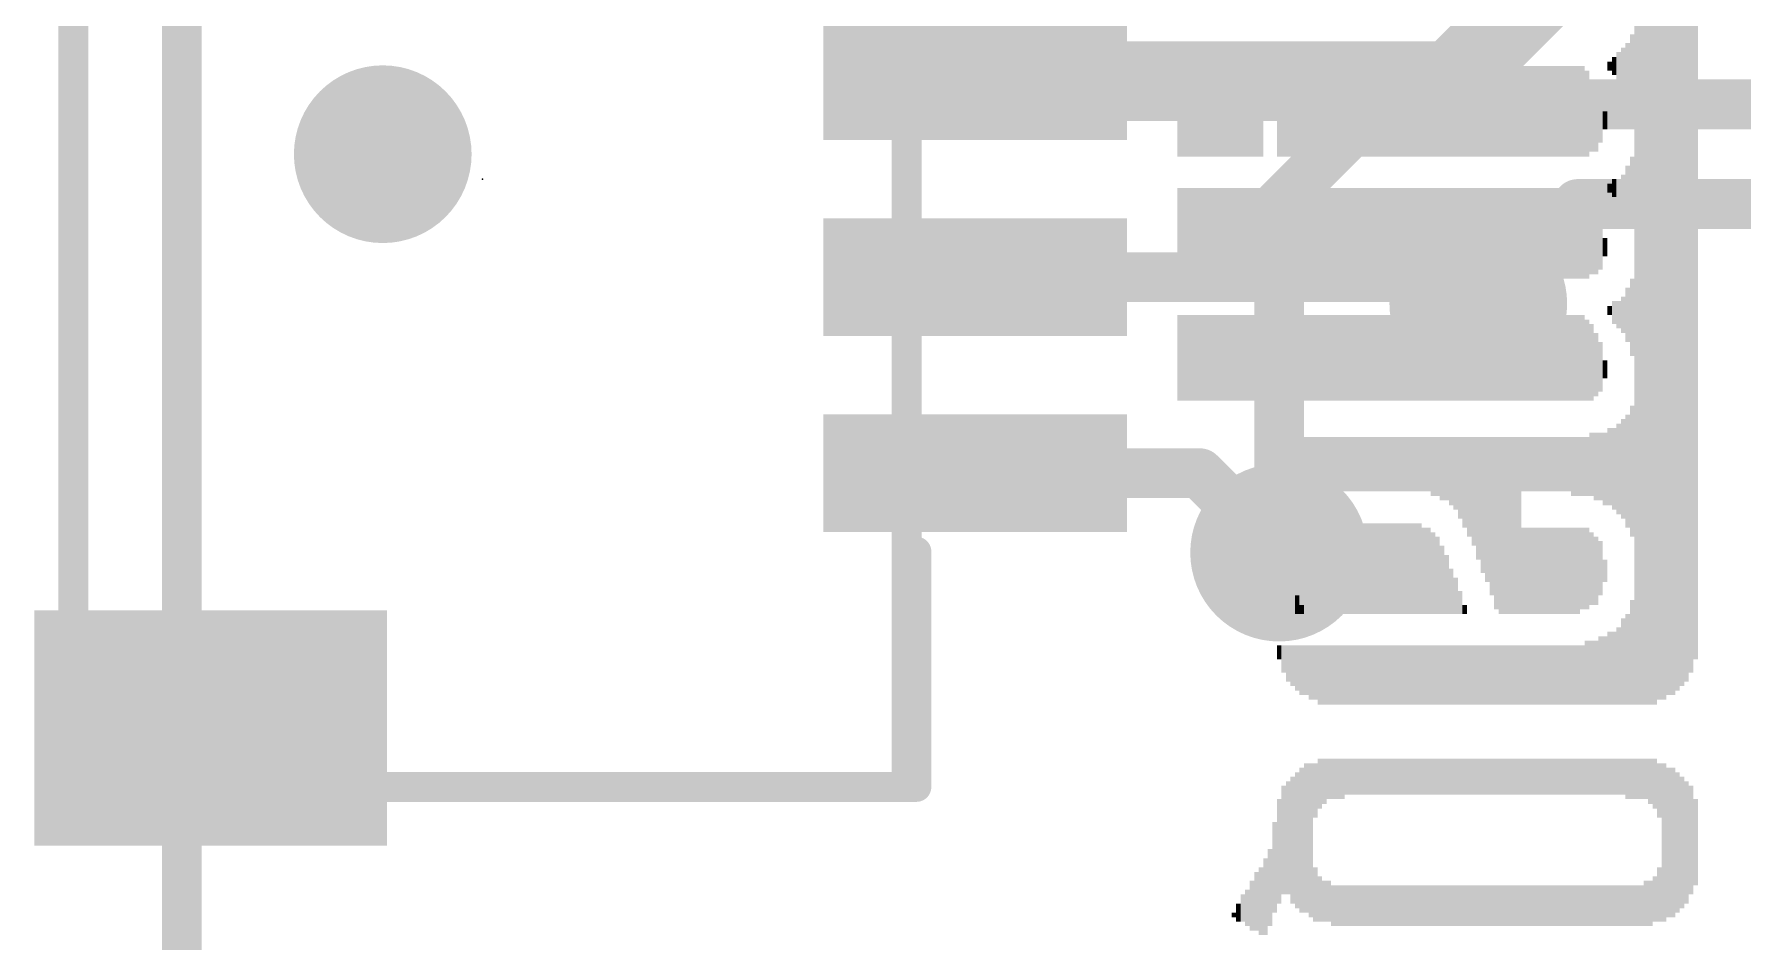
# Model space of a CAD drawing. Extents: x -8.6 to 41.9, y -5.2 to 49.8.
# Drawn here: x 0.25 to 8.97, y 14.52 to 19.15 of the extents above; entities that cross this region are included whole.
import ezdxf

# ---------------------------------------------------------------- set-up
doc = ezdxf.new("R2010")
doc.units = 0
for name, color, linetype in [('1', 12, 'CONTINUOUS'), ('16', 5, 'CONTINUOUS'), ('18', 110, 'CONTINUOUS'), ('21', 40, 'CONTINUOUS'), ('22', 6, 'CONTINUOUS'), ('23', 40, 'CONTINUOUS'), ('51', 253, 'CONTINUOUS')]:
    doc.layers.add(name, color=color, linetype=linetype)

# ---------------------------------------------------------------- blocks, each defined once
blk = doc.blocks.new('RECT')
blk.add_solid([(-0.5, -0.5), (0.5, -0.5), (-0.5, 0.5), (0.5, 0.5)])
blk = doc.blocks.new('ROUNDV')
at = {"const_width": 0.5}
blk.add_lwpolyline([(0, -0.25, 1), (0, 0.25, 1), (0, -0.25)], format="xyb", dxfattribs=at)

msp = doc.modelspace()

# ---------------------------------------------------------------- linework, layer by layer
at = {"layer": '1'}
for points, const_width in [([(7.485, 18.915), (9.652, 21.082)], 0.4064), ([(5.054, 18.915), (7.485, 18.915)], 0.4064), ([(5.054, 17.915), (7.485, 17.915)], 0.254), ([(7.485, 17.915), (7.62, 17.78)], 0.254), ([(6.199, 16.915), (5.054, 16.915)], 0.254), ([(6.604, 16.51), (6.199, 16.915)], 0.254)]:
    msp.add_lwpolyline(points, dxfattribs=dict(at, const_width=const_width))
for points, const_width in [([(5.054, 19.0166, 1), (5.054, 18.8134)], 0.2032), ([(7.4132, 18.9868, 1), (7.5568, 18.8432)], 0.2032), ([(7.485, 18.8134, 1), (7.485, 19.0166)], 0.2032), ([(5.054, 17.9785, 1), (5.054, 17.8515)], 0.127), ([(7.5299, 17.9599, 1), (7.4401, 17.8701)], 0.127), ([(7.485, 17.8515, 1), (7.485, 17.9785)], 0.127), ([(7.5751, 17.7351, 1), (7.6649, 17.8249)], 0.127), ([(5.054, 16.9785, 1), (5.054, 16.8515)], 0.127), ([(6.2439, 16.9599, 1), (6.1541, 16.8701)], 0.127), ([(6.199, 16.8515, 1), (6.199, 16.9785)], 0.127), ([(6.5591, 16.4651, 1), (6.6489, 16.5549)], 0.127)]:
    msp.add_lwpolyline(points, format="xyb", dxfattribs=dict(at, const_width=const_width))
at = {"layer": '16', "const_width": 0.254}
for points in [[(7.112, 18.796), (6.604, 18.288)], [(26.416, 18.796), (7.112, 18.796)], [(6.604, 18.288), (6.604, 16.51)], [(7.62, 17.78), (8.128, 18.288)], [(26.924, 18.288), (8.128, 18.288)]]:
    msp.add_lwpolyline(points, dxfattribs=at)
at = {"layer": '16', "const_width": 0.127}
for points in [[(7.112, 18.8595, 1), (7.112, 18.7325)], [(7.1569, 18.7511, 1), (7.0671, 18.8409)], [(6.6675, 18.288, 1), (6.5405, 18.288)], [(6.5591, 18.3329, 1), (6.6489, 18.2431)], [(8.128, 18.3515, 1), (8.128, 18.2245)], [(8.1729, 18.2431, 1), (8.0831, 18.3329)], [(7.5751, 17.8249, 1), (7.6649, 17.7351)], [(6.5405, 16.51, 1), (6.6675, 16.51)]]:
    msp.add_lwpolyline(points, format="xyb", dxfattribs=at)
at = {"layer": '21', "const_width": 0.1524}
for points in [[(0.454, 20.515), (0.454, 16.315)], [(4.754, 16.515), (4.754, 15.315)], [(4.754, 15.315), (2.154, 15.315)]]:
    msp.add_lwpolyline(points, dxfattribs=at)
at = {"layer": '21', "const_width": 0.0762}
for points in [[(4.7921, 16.515, 1), (4.7159, 16.515)], [(0.4159, 16.315, 1), (0.4921, 16.315)], [(2.154, 15.3531, 1), (2.154, 15.2769)], [(4.7159, 15.315, 1), (4.7921, 15.315)], [(4.754, 15.2769, 1), (4.754, 15.3531)]]:
    msp.add_lwpolyline(points, format="xyb", dxfattribs=at)
at = {"layer": '22', "const_width": 0.2032}
msp.add_lwpolyline([(1.007, 36.919), (1.007, 0.419)], dxfattribs=at)
at = {"layer": '23'}
msp.add_point((2.54, 18.415), dxfattribs=at)
at = {"layer": '51', "const_width": 0.1524}
for points in [[(0.454, 15.315), (0.454, 21.415)], [(4.704, 21.415), (4.704, 15.315)], [(4.704, 15.315), (0.454, 15.315)]]:
    msp.add_lwpolyline(points, dxfattribs=at)
at = {"layer": '51', "const_width": 0.0762}
for points in [[(0.454, 15.3531, 1), (0.454, 15.2769)], [(0.4159, 15.315, 1), (0.4921, 15.315)], [(4.6659, 15.315, 1), (4.7421, 15.315)], [(4.704, 15.2769, 1), (4.704, 15.3531)]]:
    msp.add_lwpolyline(points, format="xyb", dxfattribs=at)

# ---------------------------------------------------------------- block references
at = {"layer": '1'}
for p, xscale, yscale in [((5.054, 18.915), 1.55, 0.6), ((5.054, 17.915), 1.55, 0.6), ((5.054, 16.915), 1.55, 0.6), ((1.154, 15.615), 1.8, 1.2)]:
    msp.add_blockref('RECT', p, dxfattribs=dict(at, xscale=xscale, yscale=yscale))
at = {"layer": '18', "xscale": 0.9064, "yscale": 0.9064}
for p in [(2.032, 18.542), (2.032, 18.542), (7.62, 17.78), (7.62, 17.78), (6.604, 16.51), (6.604, 16.51)]:
    msp.add_blockref('ROUNDV', p, dxfattribs=at)
at = {"layer": '21', "rotation": 270}
for p, xscale, yscale in [((8.4281, 18.495), 5.5194, 0.0231), ((8.4512, 18.495), 5.5194, 0.0231), ((8.4743, 18.495), 5.5194, 0.0231), ((8.4974, 18.495), 5.5194, 0.0231), ((8.5206, 18.495), 5.5194, 0.0231), ((8.5437, 18.5077), 5.494, 0.0231), ((8.5668, 18.5077), 5.494, 0.0231), ((8.5899, 18.5191), 5.4712, 0.0231), ((8.613, 18.5191), 5.4712, 0.0231), ((8.636, 18.5306), 5.4483, 0.0229), ((8.659, 18.542), 5.4254, 0.0231), ((8.6821, 18.5534), 5.4026, 0.0231), ((8.7052, 18.5763), 5.3569, 0.0231), ((8.7283, 18.6106), 5.2883, 0.0231), ((8.382, 18.97), 0.2769, 0.0229), ((8.405, 18.9687), 0.3708, 0.0231), ((8.2897, 18.9916), 0.0457, 0.0231), ((8.3128, 18.9916), 0.0914, 0.0231), ((8.3359, 18.9814), 0.1626, 0.0231), ((8.359, 18.9814), 0.2083, 0.0231), ((6.096, 18.7604), 0.4623, 0.0229), ((6.119, 18.7604), 0.4623, 0.0231), ((6.1421, 18.7604), 0.4623, 0.0231), ((6.1652, 18.7604), 0.4623, 0.0231), ((6.1883, 18.7604), 0.4623, 0.0231), ((6.2114, 18.7604), 0.4623, 0.0231), ((6.2346, 18.7604), 0.4623, 0.0231), ((6.2577, 18.7604), 0.4623, 0.0231), ((6.2808, 18.7604), 0.4623, 0.0231), ((6.3039, 18.7604), 0.4623, 0.0231), ((6.327, 18.7604), 0.4623, 0.0231), ((6.35, 18.7604), 0.4623, 0.0229), ((6.373, 18.7604), 0.4623, 0.0231), ((6.3961, 18.7604), 0.4623, 0.0231), ((6.4192, 18.7604), 0.4623, 0.0231), ((6.4423, 18.7604), 0.4623, 0.0231), ((6.4654, 18.7604), 0.4623, 0.0231), ((6.4886, 18.7604), 0.4623, 0.0231), ((6.5117, 18.7604), 0.4623, 0.0231), ((6.604, 18.7604), 0.4623, 0.0229), ((6.627, 18.7604), 0.4623, 0.0231), ((6.6501, 18.7604), 0.4623, 0.0231), ((6.6732, 18.7604), 0.4623, 0.0231), ((6.6963, 18.7604), 0.4623, 0.0231), ((6.7194, 18.7604), 0.4623, 0.0231), ((6.7426, 18.7604), 0.4623, 0.0231), ((6.7657, 18.7604), 0.4623, 0.0231), ((6.7888, 18.7604), 0.4623, 0.0231), ((6.8119, 18.7604), 0.4623, 0.0231), ((6.835, 18.7604), 0.4623, 0.0231), ((6.858, 18.7604), 0.4623, 0.0229), ((6.881, 18.7604), 0.4623, 0.0231), ((6.9041, 18.7604), 0.4623, 0.0231), ((6.9272, 18.7604), 0.4623, 0.0231), ((6.9503, 18.7604), 0.4623, 0.0231), ((6.9734, 18.7604), 0.4623, 0.0231), ((6.9966, 18.7604), 0.4623, 0.0231), ((7.0197, 18.7604), 0.4623, 0.0231), ((7.0428, 18.7604), 0.4623, 0.0231), ((7.0659, 18.7604), 0.4623, 0.0231), ((7.089, 18.7604), 0.4623, 0.0231), ((7.112, 18.7604), 0.4623, 0.0229), ((7.135, 18.7604), 0.4623, 0.0231), ((7.1581, 18.7604), 0.4623, 0.0231), ((7.1812, 18.7604), 0.4623, 0.0231), ((7.2043, 18.7604), 0.4623, 0.0231), ((7.2274, 18.7604), 0.4623, 0.0231), ((7.2506, 18.7604), 0.4623, 0.0231), ((7.2737, 18.7604), 0.4623, 0.0231), ((7.2968, 18.7604), 0.4623, 0.0231), ((7.3199, 18.7604), 0.4623, 0.0231), ((7.343, 18.7604), 0.4623, 0.0231), ((7.366, 18.7604), 0.4623, 0.0229), ((7.389, 18.7604), 0.4623, 0.0231), ((7.4121, 18.7604), 0.4623, 0.0231), ((7.4352, 18.7604), 0.4623, 0.0231), ((7.4583, 18.7604), 0.4623, 0.0231), ((7.4814, 18.7604), 0.4623, 0.0231), ((7.5046, 18.7604), 0.4623, 0.0231), ((7.5277, 18.7604), 0.4623, 0.0231), ((7.5508, 18.7604), 0.4623, 0.0231), ((7.5739, 18.7604), 0.4623, 0.0231), ((7.597, 18.7604), 0.4623, 0.0231), ((7.62, 18.7604), 0.4623, 0.0229), ((7.643, 18.7604), 0.4623, 0.0231), ((7.6661, 18.7604), 0.4623, 0.0231), ((7.6892, 18.7604), 0.4623, 0.0231), ((7.7123, 18.7604), 0.4623, 0.0231), ((7.7354, 18.7604), 0.4623, 0.0231), ((7.7586, 18.7604), 0.4623, 0.0231), ((7.7817, 18.7604), 0.4623, 0.0231), ((7.8048, 18.7604), 0.4623, 0.0231), ((7.8279, 18.7604), 0.4623, 0.0231), ((7.851, 18.7604), 0.4623, 0.0231), ((7.874, 18.7604), 0.4623, 0.0229), ((7.897, 18.7604), 0.4623, 0.0231), ((7.9201, 18.7604), 0.4623, 0.0231), ((7.9432, 18.7604), 0.4623, 0.0231), ((7.9663, 18.7604), 0.4623, 0.0231), ((7.9894, 18.7604), 0.4623, 0.0231), ((8.0126, 18.7604), 0.4623, 0.0231), ((8.0357, 18.7604), 0.4623, 0.0231), ((8.0588, 18.7604), 0.4623, 0.0231), ((8.0819, 18.7604), 0.4623, 0.0231), ((8.105, 18.7604), 0.4623, 0.0231), ((8.128, 18.7604), 0.4623, 0.0229), ((8.151, 18.7604), 0.4623, 0.0231), ((8.1741, 18.749), 0.4394, 0.0231), ((8.1972, 18.7388), 0.3683, 0.0231), ((8.2203, 18.7274), 0.3454, 0.0231), ((8.2434, 18.716), 0.2311, 0.0231), ((8.2666, 18.7147), 0.0914, 0.0231), ((8.382, 18.3452), 0.2769, 0.0229), ((8.405, 18.3452), 0.3683, 0.0231), ((8.2897, 18.3693), 0.0457, 0.0231), ((8.3128, 18.3693), 0.0914, 0.0231), ((8.3359, 18.3452), 0.1397, 0.0231), ((8.359, 18.3452), 0.1854, 0.0231), ((6.096, 18.1381), 0.4623, 0.0229), ((6.119, 18.1381), 0.4623, 0.0231), ((6.1421, 18.1381), 0.4623, 0.0231), ((6.1652, 18.1381), 0.4623, 0.0231), ((6.1883, 18.1381), 0.4623, 0.0231), ((6.2114, 18.1381), 0.4623, 0.0231), ((6.2346, 18.1381), 0.4623, 0.0231), ((6.2577, 18.1381), 0.4623, 0.0231), ((6.2808, 18.1381), 0.4623, 0.0231), ((6.3039, 18.1381), 0.4623, 0.0231), ((6.327, 18.1381), 0.4623, 0.0231), ((6.35, 18.1381), 0.4623, 0.0229), ((6.373, 18.1381), 0.4623, 0.0231), ((6.3961, 18.1381), 0.4623, 0.0231), ((6.4192, 18.1381), 0.4623, 0.0231), ((6.4423, 18.1381), 0.4623, 0.0231), ((6.4654, 18.1381), 0.4623, 0.0231), ((6.4886, 18.1381), 0.4623, 0.0231), ((6.5117, 18.1381), 0.4623, 0.0231), ((6.604, 18.1381), 0.4623, 0.0229), ((6.627, 18.1381), 0.4623, 0.0231), ((6.6501, 18.1381), 0.4623, 0.0231), ((6.6732, 18.1381), 0.4623, 0.0231), ((6.6963, 18.1381), 0.4623, 0.0231), ((6.7194, 18.1381), 0.4623, 0.0231), ((6.7426, 18.1381), 0.4623, 0.0231), ((6.7657, 18.1381), 0.4623, 0.0231), ((6.7888, 18.1381), 0.4623, 0.0231), ((6.8119, 18.1381), 0.4623, 0.0231), ((6.835, 18.1381), 0.4623, 0.0231), ((6.858, 18.1381), 0.4623, 0.0229), ((6.881, 18.1381), 0.4623, 0.0231), ((6.9041, 18.1381), 0.4623, 0.0231), ((6.9272, 18.1381), 0.4623, 0.0231), ((6.9503, 18.1381), 0.4623, 0.0231), ((6.9734, 18.1381), 0.4623, 0.0231), ((6.9966, 18.1381), 0.4623, 0.0231), ((7.0197, 18.1381), 0.4623, 0.0231), ((7.0428, 18.1381), 0.4623, 0.0231), ((7.0659, 18.1381), 0.4623, 0.0231), ((7.089, 18.1381), 0.4623, 0.0231), ((7.112, 18.1381), 0.4623, 0.0229), ((7.135, 18.1381), 0.4623, 0.0231), ((7.1581, 18.1381), 0.4623, 0.0231), ((7.1812, 18.1381), 0.4623, 0.0231), ((7.2043, 18.1381), 0.4623, 0.0231), ((7.2274, 18.1381), 0.4623, 0.0231), ((7.2506, 18.1381), 0.4623, 0.0231), ((7.2737, 18.1381), 0.4623, 0.0231), ((7.2968, 18.1381), 0.4623, 0.0231), ((7.3199, 18.1381), 0.4623, 0.0231), ((7.343, 18.1381), 0.4623, 0.0231), ((7.366, 18.1381), 0.4623, 0.0229), ((7.389, 18.1381), 0.4623, 0.0231), ((7.4121, 18.1381), 0.4623, 0.0231), ((7.4352, 18.1381), 0.4623, 0.0231), ((7.4583, 18.1381), 0.4623, 0.0231), ((7.4814, 18.1381), 0.4623, 0.0231), ((7.5046, 18.1381), 0.4623, 0.0231), ((7.5277, 18.1381), 0.4623, 0.0231), ((7.5508, 18.1381), 0.4623, 0.0231), ((7.5739, 18.1381), 0.4623, 0.0231), ((7.597, 18.1381), 0.4623, 0.0231), ((7.62, 18.1381), 0.4623, 0.0229), ((7.643, 18.1381), 0.4623, 0.0231), ((7.6661, 18.1381), 0.4623, 0.0231), ((7.6892, 18.1381), 0.4623, 0.0231), ((7.7123, 18.1381), 0.4623, 0.0231), ((7.7354, 18.1381), 0.4623, 0.0231), ((7.7586, 18.1381), 0.4623, 0.0231), ((7.7817, 18.1381), 0.4623, 0.0231), ((7.8048, 18.1381), 0.4623, 0.0231), ((7.8279, 18.1381), 0.4623, 0.0231), ((7.851, 18.1381), 0.4623, 0.0231), ((7.874, 18.1381), 0.4623, 0.0229), ((7.897, 18.1381), 0.4623, 0.0231), ((7.9201, 18.1381), 0.4623, 0.0231), ((7.9432, 18.1381), 0.4623, 0.0231), ((7.9663, 18.1381), 0.4623, 0.0231), ((7.9894, 18.1381), 0.4623, 0.0231), ((8.0126, 18.1381), 0.4623, 0.0231), ((8.0357, 18.1381), 0.4623, 0.0231), ((8.0588, 18.1381), 0.4623, 0.0231), ((8.0819, 18.1381), 0.4623, 0.0231), ((8.105, 18.1381), 0.4623, 0.0231), ((8.128, 18.1381), 0.4623, 0.0229), ((8.151, 18.1381), 0.4623, 0.0231), ((8.1741, 18.1267), 0.4394, 0.0231), ((8.1972, 18.1153), 0.3708, 0.0231), ((8.2203, 18.0912), 0.3226, 0.0231), ((8.2434, 18.0797), 0.254, 0.0231), ((8.2666, 18.0683), 0.094, 0.0231), ((8.405, 17.7102), 0.3937, 0.0231), ((8.3128, 17.7343), 0.1168, 0.0231), ((8.3359, 17.7229), 0.1397, 0.0231), ((8.359, 17.7229), 0.1854, 0.0231), ((8.382, 17.7229), 0.2769, 0.0229), ((6.096, 17.5031), 0.4369, 0.0229), ((6.119, 17.5031), 0.4369, 0.0231), ((6.1421, 17.5031), 0.4369, 0.0231), ((6.1652, 17.5031), 0.4369, 0.0231), ((6.1883, 17.5031), 0.4369, 0.0231), ((6.2114, 17.5031), 0.4369, 0.0231), ((6.2346, 17.5031), 0.4369, 0.0231), ((6.2577, 17.5031), 0.4369, 0.0231), ((6.2808, 17.5031), 0.4369, 0.0231), ((6.3039, 17.5031), 0.4369, 0.0231), ((6.327, 17.5031), 0.4369, 0.0231), ((6.35, 17.5031), 0.4369, 0.0229), ((6.373, 17.5031), 0.4369, 0.0231), ((6.3961, 17.5031), 0.4369, 0.0231), ((6.4192, 17.5031), 0.4369, 0.0231), ((6.4423, 17.5031), 0.4369, 0.0231), ((6.4654, 17.5031), 0.4369, 0.0231), ((6.4886, 17.5031), 0.4369, 0.0231), ((6.5117, 17.5031), 0.4369, 0.0231), ((6.604, 17.5031), 0.4369, 0.0229), ((6.627, 17.5031), 0.4369, 0.0231), ((6.6501, 17.5031), 0.4369, 0.0231), ((6.6732, 17.5031), 0.4369, 0.0231), ((6.6963, 17.5031), 0.4369, 0.0231), ((6.7194, 17.5031), 0.4369, 0.0231), ((6.7426, 17.5031), 0.4369, 0.0231), ((6.7657, 17.5031), 0.4369, 0.0231), ((6.7888, 17.5031), 0.4369, 0.0231), ((6.8119, 17.5031), 0.4369, 0.0231), ((6.835, 17.5031), 0.4369, 0.0231), ((6.858, 17.5031), 0.4369, 0.0229), ((6.881, 17.5031), 0.4369, 0.0231), ((6.9041, 17.5031), 0.4369, 0.0231), ((6.9272, 17.5031), 0.4369, 0.0231), ((6.9503, 17.5031), 0.4369, 0.0231), ((6.9734, 17.5031), 0.4369, 0.0231), ((6.9966, 17.5031), 0.4369, 0.0231), ((7.0197, 17.5031), 0.4369, 0.0231), ((7.0428, 17.5031), 0.4369, 0.0231), ((7.0659, 17.5031), 0.4369, 0.0231), ((7.089, 17.5031), 0.4369, 0.0231), ((7.112, 17.5031), 0.4369, 0.0229), ((7.135, 17.5031), 0.4369, 0.0231), ((7.1581, 17.5031), 0.4369, 0.0231), ((7.1812, 17.5031), 0.4369, 0.0231), ((7.2043, 17.5031), 0.4369, 0.0231), ((7.2274, 17.5031), 0.4369, 0.0231), ((7.2506, 17.5031), 0.4369, 0.0231), ((7.2737, 17.5031), 0.4369, 0.0231), ((7.2968, 17.5031), 0.4369, 0.0231), ((7.3199, 17.5031), 0.4369, 0.0231), ((7.343, 17.5031), 0.4369, 0.0231), ((7.366, 17.5031), 0.4369, 0.0229), ((7.389, 17.5031), 0.4369, 0.0231), ((7.4121, 17.5031), 0.4369, 0.0231), ((7.4352, 17.5031), 0.4369, 0.0231), ((7.4583, 17.5031), 0.4369, 0.0231), ((7.4814, 17.5031), 0.4369, 0.0231), ((7.5046, 17.5031), 0.4369, 0.0231), ((7.5277, 17.5031), 0.4369, 0.0231), ((7.5508, 17.5031), 0.4369, 0.0231), ((7.5739, 17.5031), 0.4369, 0.0231), ((7.597, 17.5031), 0.4369, 0.0231), ((7.62, 17.5031), 0.4369, 0.0229), ((7.643, 17.5031), 0.4369, 0.0231), ((7.6661, 17.5031), 0.4369, 0.0231), ((7.6892, 17.5031), 0.4369, 0.0231), ((7.7123, 17.5031), 0.4369, 0.0231), ((7.7354, 17.5031), 0.4369, 0.0231), ((7.7586, 17.5031), 0.4369, 0.0231), ((7.7817, 17.5031), 0.4369, 0.0231), ((7.8048, 17.5031), 0.4369, 0.0231), ((7.8279, 17.5031), 0.4369, 0.0231), ((7.851, 17.5031), 0.4369, 0.0231), ((7.874, 17.5031), 0.4369, 0.0229), ((7.897, 17.5031), 0.4369, 0.0231), ((7.9201, 17.5031), 0.4369, 0.0231), ((7.9432, 17.5031), 0.4369, 0.0231), ((7.9663, 17.5031), 0.4369, 0.0231), ((7.9894, 17.5031), 0.4369, 0.0231), ((8.0126, 17.5031), 0.4369, 0.0231), ((8.0357, 17.5031), 0.4369, 0.0231), ((8.0588, 17.5031), 0.4369, 0.0231), ((8.0819, 17.5031), 0.4369, 0.0231), ((8.105, 17.5031), 0.4369, 0.0231), ((8.128, 17.5031), 0.4369, 0.0229), ((8.151, 17.5031), 0.4369, 0.0231), ((8.1741, 17.4917), 0.414, 0.0231), ((8.2897, 17.7444), 0.0457, 0.0231), ((8.1972, 17.4803), 0.3912, 0.0231), ((8.2203, 17.4688), 0.3226, 0.0231), ((8.2434, 17.4574), 0.254, 0.0231), ((8.2666, 17.4447), 0.0914, 0.0231), ((8.405, 16.9253), 0.668, 0.0231), ((8.359, 16.9367), 0.508, 0.0231), ((8.382, 16.9253), 0.5766, 0.0229), ((6.604, 16.8796), 0.4394, 0.0229), ((6.627, 16.891), 0.4166, 0.0231), ((6.6501, 16.9139), 0.3708, 0.0231), ((6.6732, 16.9253), 0.348, 0.0231), ((6.6963, 16.938), 0.3226, 0.0231), ((6.7194, 16.9494), 0.2997, 0.0231), ((6.7426, 16.9494), 0.2997, 0.0231), ((6.7657, 16.9609), 0.2769, 0.0231), ((6.7888, 16.9609), 0.2769, 0.0231), ((6.8119, 16.9609), 0.2769, 0.0231), ((6.835, 16.9609), 0.2769, 0.0231), ((6.858, 16.9609), 0.2769, 0.0229), ((6.881, 16.9609), 0.2769, 0.0231), ((6.9041, 16.9609), 0.2769, 0.0231), ((6.9272, 16.9609), 0.2769, 0.0231), ((6.9503, 16.9609), 0.2769, 0.0231), ((6.9734, 16.9609), 0.2769, 0.0231), ((6.9966, 16.9609), 0.2769, 0.0231), ((7.0197, 16.9609), 0.2769, 0.0231), ((7.0428, 16.9609), 0.2769, 0.0231), ((7.0659, 16.9609), 0.2769, 0.0231), ((7.089, 16.9609), 0.2769, 0.0231), ((7.112, 16.9609), 0.2769, 0.0229), ((7.135, 16.9609), 0.2769, 0.0231), ((7.1581, 16.9609), 0.2769, 0.0231), ((7.1812, 16.9609), 0.2769, 0.0231), ((7.2043, 16.9609), 0.2769, 0.0231), ((7.2274, 16.9609), 0.2769, 0.0231), ((7.2506, 16.9609), 0.2769, 0.0231), ((7.2737, 16.9609), 0.2769, 0.0231), ((7.2968, 16.9609), 0.2769, 0.0231), ((7.3199, 16.9609), 0.2769, 0.0231), ((7.343, 16.9609), 0.2769, 0.0231), ((7.366, 16.9609), 0.2769, 0.0229), ((7.389, 16.9494), 0.2997, 0.0231), ((7.4121, 16.9494), 0.2997, 0.0231), ((7.4352, 16.938), 0.3226, 0.0231), ((7.4583, 16.938), 0.3226, 0.0231), ((7.4814, 16.9253), 0.348, 0.0231), ((7.5046, 16.9139), 0.3708, 0.0231), ((7.5277, 16.891), 0.4166, 0.0231), ((7.5508, 16.8681), 0.4623, 0.0231), ((7.5739, 16.8453), 0.508, 0.0231), ((7.597, 16.8224), 0.5537, 0.0231), ((7.62, 16.7869), 0.6248, 0.0229), ((7.643, 16.7526), 0.6934, 0.0231), ((7.6661, 16.7297), 0.7391, 0.0231), ((7.6892, 16.6954), 0.8077, 0.0231), ((7.7123, 16.6599), 0.8788, 0.0231), ((7.7354, 16.6484), 0.9017, 0.0231), ((7.7586, 16.6484), 0.9017, 0.0231), ((7.7817, 16.6484), 0.9017, 0.0231), ((7.8048, 16.6484), 0.9017, 0.0231), ((7.8279, 16.6484), 0.9017, 0.0231), ((7.851, 16.9609), 0.2769, 0.0231), ((7.874, 16.9609), 0.2769, 0.0229), ((7.897, 16.9609), 0.2769, 0.0231), ((7.9201, 16.9609), 0.2769, 0.0231), ((7.9432, 16.9609), 0.2769, 0.0231), ((7.9663, 16.9609), 0.2769, 0.0231), ((7.9894, 16.9609), 0.2769, 0.0231), ((8.0126, 16.9609), 0.2769, 0.0231), ((8.0357, 16.9609), 0.2769, 0.0231), ((8.0588, 16.9609), 0.2769, 0.0231), ((8.0819, 16.9609), 0.2769, 0.0231), ((8.105, 16.9494), 0.2997, 0.0231), ((8.128, 16.9494), 0.2997, 0.0229), ((8.151, 16.9494), 0.2997, 0.0231), ((8.1741, 16.9494), 0.2997, 0.0231), ((8.1972, 16.9609), 0.3226, 0.0231), ((8.2203, 16.9494), 0.3454, 0.0231), ((8.2434, 16.9494), 0.3454, 0.0231), ((8.2666, 16.9367), 0.3708, 0.0231), ((8.2897, 16.9482), 0.3937, 0.0231), ((8.3128, 16.9367), 0.4166, 0.0231), ((8.3359, 16.9367), 0.4623, 0.0231), ((6.858, 16.4401), 0.4394, 0.0229), ((6.881, 16.4287), 0.4623, 0.0231), ((6.9041, 16.4287), 0.4623, 0.0231), ((6.9272, 16.4287), 0.4623, 0.0231), ((6.9503, 16.4287), 0.4623, 0.0231), ((6.9734, 16.4287), 0.4623, 0.0231), ((6.9966, 16.4287), 0.4623, 0.0231), ((7.0197, 16.4287), 0.4623, 0.0231), ((7.0428, 16.4287), 0.4623, 0.0231), ((7.0659, 16.4287), 0.4623, 0.0231), ((7.089, 16.4287), 0.4623, 0.0231), ((7.112, 16.4287), 0.4623, 0.0229), ((7.135, 16.4287), 0.4623, 0.0231), ((7.1581, 16.4287), 0.4623, 0.0231), ((7.1812, 16.4287), 0.4623, 0.0231), ((7.2043, 16.4287), 0.4623, 0.0231), ((7.2274, 16.4287), 0.4623, 0.0231), ((7.2506, 16.4287), 0.4623, 0.0231), ((7.2737, 16.4287), 0.4623, 0.0231), ((7.2968, 16.4287), 0.4623, 0.0231), ((7.3199, 16.4287), 0.4623, 0.0231), ((6.7888, 16.4757), 0.2769, 0.0231), ((6.8119, 16.4643), 0.3454, 0.0231), ((6.835, 16.4401), 0.3937, 0.0231), ((7.343, 16.4173), 0.4394, 0.0231), ((7.366, 16.4173), 0.4394, 0.0229), ((7.389, 16.4059), 0.4166, 0.0231), ((7.4121, 16.3944), 0.3937, 0.0231), ((7.851, 16.4173), 0.4394, 0.0231), ((7.874, 16.4173), 0.4394, 0.0229), ((7.897, 16.4173), 0.4394, 0.0231), ((7.9201, 16.4173), 0.4394, 0.0231), ((7.9432, 16.4173), 0.4394, 0.0231), ((7.9663, 16.4173), 0.4394, 0.0231), ((7.9894, 16.4173), 0.4394, 0.0231), ((8.0126, 16.4173), 0.4394, 0.0231), ((8.0357, 16.4173), 0.4394, 0.0231), ((8.0588, 16.4173), 0.4394, 0.0231), ((8.0819, 16.4173), 0.4394, 0.0231), ((8.105, 16.4173), 0.4394, 0.0231), ((8.128, 16.4173), 0.4394, 0.0229), ((8.151, 16.4287), 0.4166, 0.0231), ((8.1741, 16.4287), 0.4166, 0.0231), ((8.1972, 16.4287), 0.3708, 0.0231), ((8.2203, 16.4173), 0.348, 0.0231), ((8.2434, 16.43), 0.2769, 0.0231), ((6.7657, 16.4871), 0.1168, 0.0231), ((7.4352, 16.3716), 0.348, 0.0231), ((7.4583, 16.3474), 0.2997, 0.0231), ((8.2666, 16.4173), 0.1143, 0.0231), ((6.604, 16.3132), 0.2311, 0.0229), ((6.627, 16.3017), 0.2083, 0.0231), ((7.4814, 16.3132), 0.2311, 0.0231), ((6.6501, 16.2789), 0.1626, 0.0231), ((6.6732, 16.256), 0.1168, 0.0231), ((7.5046, 16.2903), 0.1854, 0.0231), ((7.5277, 16.256), 0.1168, 0.0231), ((6.6963, 16.2446), 0.094, 0.0231), ((6.7194, 16.2204), 0.0457, 0.0231), ((7.5508, 16.2204), 0.0457, 0.0231), ((8.405, 16.002), 0.5334, 0.0231), ((8.3359, 15.9322), 0.3937, 0.0231), ((8.359, 15.955), 0.4394, 0.0231), ((8.382, 15.9664), 0.4623, 0.0229), ((6.604, 16.002), 0.0711, 0.0229), ((6.627, 15.9677), 0.1397, 0.0231), ((6.6501, 15.9449), 0.1854, 0.0231), ((6.6732, 15.9334), 0.2083, 0.0231), ((6.6963, 15.922), 0.2311, 0.0231), ((6.7194, 15.9106), 0.254, 0.0231), ((6.7426, 15.9106), 0.254, 0.0231), ((6.7657, 15.8991), 0.2769, 0.0231), ((6.7888, 15.8991), 0.2769, 0.0231), ((6.8119, 15.8864), 0.3023, 0.0231), ((6.835, 15.8864), 0.3023, 0.0231), ((6.858, 15.8864), 0.3023, 0.0229), ((6.881, 15.8864), 0.3023, 0.0231), ((6.9041, 15.8864), 0.3023, 0.0231), ((6.9272, 15.8864), 0.3023, 0.0231), ((6.9503, 15.8864), 0.3023, 0.0231), ((6.9734, 15.8864), 0.3023, 0.0231), ((6.9966, 15.8864), 0.3023, 0.0231), ((7.0197, 15.8864), 0.3023, 0.0231), ((7.0428, 15.8864), 0.3023, 0.0231), ((7.0659, 15.8864), 0.3023, 0.0231), ((7.089, 15.8864), 0.3023, 0.0231), ((7.112, 15.8864), 0.3023, 0.0229), ((7.135, 15.8864), 0.3023, 0.0231), ((7.1581, 15.8864), 0.3023, 0.0231), ((7.1812, 15.8864), 0.3023, 0.0231), ((7.2043, 15.8864), 0.3023, 0.0231), ((7.2274, 15.8864), 0.3023, 0.0231), ((7.2506, 15.8864), 0.3023, 0.0231), ((7.2737, 15.8864), 0.3023, 0.0231), ((7.2968, 15.8864), 0.3023, 0.0231), ((7.3199, 15.8864), 0.3023, 0.0231), ((7.343, 15.8864), 0.3023, 0.0231), ((7.366, 15.8864), 0.3023, 0.0229), ((7.389, 15.8864), 0.3023, 0.0231), ((7.4121, 15.8864), 0.3023, 0.0231), ((7.4352, 15.8864), 0.3023, 0.0231), ((7.4583, 15.8864), 0.3023, 0.0231), ((7.4814, 15.8864), 0.3023, 0.0231), ((7.5046, 15.8864), 0.3023, 0.0231), ((7.5277, 15.8864), 0.3023, 0.0231), ((7.5508, 15.8864), 0.3023, 0.0231), ((7.5739, 15.8864), 0.3023, 0.0231), ((7.597, 15.8864), 0.3023, 0.0231), ((7.62, 15.8864), 0.3023, 0.0229), ((7.643, 15.8864), 0.3023, 0.0231), ((7.6661, 15.8864), 0.3023, 0.0231), ((7.6892, 15.8864), 0.3023, 0.0231), ((7.7123, 15.8864), 0.3023, 0.0231), ((7.7354, 15.8864), 0.3023, 0.0231), ((7.7586, 15.8864), 0.3023, 0.0231), ((7.7817, 15.8864), 0.3023, 0.0231), ((7.8048, 15.8864), 0.3023, 0.0231), ((7.8279, 15.8864), 0.3023, 0.0231), ((7.851, 15.8864), 0.3023, 0.0231), ((7.874, 15.8864), 0.3023, 0.0229), ((7.897, 15.8864), 0.3023, 0.0231), ((7.9201, 15.8864), 0.3023, 0.0231), ((7.9432, 15.8864), 0.3023, 0.0231), ((7.9663, 15.8864), 0.3023, 0.0231), ((7.9894, 15.8864), 0.3023, 0.0231), ((8.0126, 15.8864), 0.3023, 0.0231), ((8.0357, 15.8864), 0.3023, 0.0231), ((8.0588, 15.8864), 0.3023, 0.0231), ((8.0819, 15.8864), 0.3023, 0.0231), ((8.105, 15.8864), 0.3023, 0.0231), ((8.128, 15.8864), 0.3023, 0.0229), ((8.151, 15.8864), 0.3023, 0.0231), ((8.1741, 15.8979), 0.3251, 0.0231), ((8.1972, 15.8979), 0.3251, 0.0231), ((8.2203, 15.8979), 0.3251, 0.0231), ((8.2434, 15.9093), 0.348, 0.0231), ((8.2666, 15.9093), 0.348, 0.0231), ((8.2897, 15.9207), 0.3708, 0.0231), ((8.3128, 15.9207), 0.3708, 0.0231), ((6.7426, 15.0546), 0.762, 0.0231), ((6.7657, 15.0432), 0.7849, 0.0231), ((6.7888, 15.2972), 0.2769, 0.0231), ((6.8119, 15.3314), 0.254, 0.0231), ((6.835, 15.3429), 0.2311, 0.0231), ((6.858, 15.3556), 0.2057, 0.0229), ((6.881, 15.3556), 0.2057, 0.0231), ((6.9041, 15.3556), 0.2057, 0.0231), ((6.9272, 15.3556), 0.2057, 0.0231), ((6.9503, 15.367), 0.1829, 0.0231), ((6.9734, 15.367), 0.1829, 0.0231), ((6.9966, 15.367), 0.1829, 0.0231), ((7.0197, 15.367), 0.1829, 0.0231), ((7.0428, 15.367), 0.1829, 0.0231), ((7.0659, 15.367), 0.1829, 0.0231), ((7.089, 15.367), 0.1829, 0.0231), ((7.112, 15.367), 0.1829, 0.0229), ((7.135, 15.367), 0.1829, 0.0231), ((7.1581, 15.367), 0.1829, 0.0231), ((7.1812, 15.367), 0.1829, 0.0231), ((7.2043, 15.367), 0.1829, 0.0231), ((7.2274, 15.367), 0.1829, 0.0231), ((7.2506, 15.367), 0.1829, 0.0231), ((7.2737, 15.367), 0.1829, 0.0231), ((7.2968, 15.367), 0.1829, 0.0231), ((7.3199, 15.367), 0.1829, 0.0231), ((7.343, 15.367), 0.1829, 0.0231), ((7.366, 15.367), 0.1829, 0.0229), ((7.389, 15.367), 0.1829, 0.0231), ((7.4121, 15.367), 0.1829, 0.0231), ((7.4352, 15.367), 0.1829, 0.0231), ((7.4583, 15.367), 0.1829, 0.0231), ((7.4814, 15.367), 0.1829, 0.0231), ((7.5046, 15.367), 0.1829, 0.0231), ((7.5277, 15.367), 0.1829, 0.0231), ((7.5508, 15.367), 0.1829, 0.0231), ((7.5739, 15.367), 0.1829, 0.0231), ((7.597, 15.367), 0.1829, 0.0231), ((7.62, 15.367), 0.1829, 0.0229), ((7.643, 15.367), 0.1829, 0.0231), ((7.6661, 15.367), 0.1829, 0.0231), ((7.6892, 15.367), 0.1829, 0.0231), ((7.7123, 15.367), 0.1829, 0.0231), ((7.7354, 15.367), 0.1829, 0.0231), ((7.7586, 15.367), 0.1829, 0.0231), ((7.7817, 15.367), 0.1829, 0.0231), ((7.8048, 15.367), 0.1829, 0.0231), ((7.8279, 15.367), 0.1829, 0.0231), ((7.851, 15.367), 0.1829, 0.0231), ((7.874, 15.367), 0.1829, 0.0229), ((7.897, 15.367), 0.1829, 0.0231), ((7.9201, 15.367), 0.1829, 0.0231), ((7.9432, 15.367), 0.1829, 0.0231), ((7.9663, 15.367), 0.1829, 0.0231), ((7.9894, 15.367), 0.1829, 0.0231), ((8.0126, 15.367), 0.1829, 0.0231), ((8.0357, 15.367), 0.1829, 0.0231), ((8.0588, 15.367), 0.1829, 0.0231), ((8.0819, 15.367), 0.1829, 0.0231), ((8.105, 15.367), 0.1829, 0.0231), ((8.128, 15.367), 0.1829, 0.0229), ((8.151, 15.367), 0.1829, 0.0231), ((8.1741, 15.367), 0.1829, 0.0231), ((8.1972, 15.367), 0.1829, 0.0231), ((8.2203, 15.367), 0.1829, 0.0231), ((8.2434, 15.367), 0.1829, 0.0231), ((8.2666, 15.367), 0.1829, 0.0231), ((8.2897, 15.367), 0.1829, 0.0231), ((8.3128, 15.367), 0.1829, 0.0231), ((8.3359, 15.367), 0.1829, 0.0231), ((8.359, 15.367), 0.1829, 0.0231), ((8.382, 15.3556), 0.2057, 0.0229), ((8.405, 15.3556), 0.2057, 0.0231), ((8.4281, 15.3556), 0.2057, 0.0231), ((8.4512, 15.3556), 0.2057, 0.0231), ((8.4743, 15.3556), 0.2057, 0.0231), ((8.4974, 15.3429), 0.2311, 0.0231), ((8.5206, 15.3314), 0.254, 0.0231), ((8.5437, 15.2972), 0.2769, 0.0231), ((8.5668, 15.0317), 0.8077, 0.0231), ((6.6501, 15.0559), 0.5766, 0.0231), ((6.6732, 15.0432), 0.6477, 0.0231), ((6.6963, 15.0432), 0.6934, 0.0231), ((6.7194, 15.0432), 0.7391, 0.0231), ((8.5899, 15.0317), 0.762, 0.0231), ((8.613, 15.0317), 0.762, 0.0231), ((8.636, 15.0317), 0.7163, 0.0229), ((8.659, 15.0317), 0.6706, 0.0231), ((8.6821, 15.0317), 0.6248, 0.0231), ((6.604, 14.986), 0.5334, 0.0229), ((6.627, 15.0444), 0.5537, 0.0231), ((8.7052, 15.0444), 0.5537, 0.0231), ((8.7283, 15.033), 0.4394, 0.0231), ((6.581, 14.9047), 0.4623, 0.0231), ((6.5579, 14.8018), 0.3937, 0.0231), ((6.5117, 14.732), 0.3454, 0.0231), ((6.5348, 14.7549), 0.3912, 0.0231), ((6.7888, 14.7663), 0.2769, 0.0231), ((8.5437, 14.7663), 0.2769, 0.0231), ((6.4654, 14.7091), 0.254, 0.0231), ((6.4886, 14.732), 0.2997, 0.0231), ((6.8119, 14.7434), 0.2311, 0.0231), ((6.835, 14.732), 0.2083, 0.0231), ((6.858, 14.732), 0.2083, 0.0229), ((8.4743, 14.7206), 0.2311, 0.0231), ((8.4974, 14.7206), 0.2311, 0.0231), ((8.5206, 14.7434), 0.2311, 0.0231), ((6.4192, 14.6977), 0.1397, 0.0231), ((6.4423, 14.6977), 0.1854, 0.0231), ((6.881, 14.7091), 0.2083, 0.0231), ((6.9041, 14.7091), 0.2083, 0.0231), ((6.9272, 14.7091), 0.2083, 0.0231), ((6.9503, 14.7091), 0.2083, 0.0231), ((6.9734, 14.7091), 0.2083, 0.0231), ((6.9966, 14.7091), 0.2083, 0.0231), ((7.0197, 14.7091), 0.2083, 0.0231), ((7.0428, 14.7091), 0.2083, 0.0231), ((7.0659, 14.7091), 0.2083, 0.0231), ((7.089, 14.7091), 0.2083, 0.0231), ((7.112, 14.7091), 0.2083, 0.0229), ((7.135, 14.7091), 0.2083, 0.0231), ((7.1581, 14.7091), 0.2083, 0.0231), ((7.1812, 14.7091), 0.2083, 0.0231), ((7.2043, 14.7091), 0.2083, 0.0231), ((7.2274, 14.7091), 0.2083, 0.0231), ((7.2506, 14.7091), 0.2083, 0.0231), ((7.2737, 14.7091), 0.2083, 0.0231), ((7.2968, 14.7091), 0.2083, 0.0231), ((7.3199, 14.7091), 0.2083, 0.0231), ((7.343, 14.7091), 0.2083, 0.0231), ((7.366, 14.7091), 0.2083, 0.0229), ((7.389, 14.7091), 0.2083, 0.0231), ((7.4121, 14.7091), 0.2083, 0.0231), ((7.4352, 14.7091), 0.2083, 0.0231), ((7.4583, 14.7091), 0.2083, 0.0231), ((7.4814, 14.7091), 0.2083, 0.0231), ((7.5046, 14.7091), 0.2083, 0.0231), ((7.5277, 14.7091), 0.2083, 0.0231), ((7.5508, 14.7091), 0.2083, 0.0231), ((7.5739, 14.7091), 0.2083, 0.0231), ((7.597, 14.7091), 0.2083, 0.0231), ((7.62, 14.7091), 0.2083, 0.0229), ((7.643, 14.7091), 0.2083, 0.0231), ((7.6661, 14.7091), 0.2083, 0.0231), ((7.6892, 14.7091), 0.2083, 0.0231), ((7.7123, 14.7091), 0.2083, 0.0231), ((7.7354, 14.7091), 0.2083, 0.0231), ((7.7586, 14.7091), 0.2083, 0.0231), ((7.7817, 14.7091), 0.2083, 0.0231), ((7.8048, 14.7091), 0.2083, 0.0231), ((7.8279, 14.7091), 0.2083, 0.0231), ((7.851, 14.7091), 0.2083, 0.0231), ((7.874, 14.7091), 0.2083, 0.0229), ((7.897, 14.7091), 0.2083, 0.0231), ((7.9201, 14.7091), 0.2083, 0.0231), ((7.9432, 14.7091), 0.2083, 0.0231), ((7.9663, 14.7091), 0.2083, 0.0231), ((7.9894, 14.7091), 0.2083, 0.0231), ((8.0126, 14.7091), 0.2083, 0.0231), ((8.0357, 14.7091), 0.2083, 0.0231), ((8.0588, 14.7091), 0.2083, 0.0231), ((8.0819, 14.7091), 0.2083, 0.0231), ((8.105, 14.7091), 0.2083, 0.0231), ((8.128, 14.7091), 0.2083, 0.0229), ((8.151, 14.7091), 0.2083, 0.0231), ((8.1741, 14.7091), 0.2083, 0.0231), ((8.1972, 14.7091), 0.2083, 0.0231), ((8.2203, 14.7091), 0.2083, 0.0231), ((8.2434, 14.7091), 0.2083, 0.0231), ((8.2666, 14.7091), 0.2083, 0.0231), ((8.2897, 14.7091), 0.2083, 0.0231), ((8.3128, 14.7091), 0.2083, 0.0231), ((8.3359, 14.7091), 0.2083, 0.0231), ((8.359, 14.7091), 0.2083, 0.0231), ((8.382, 14.7091), 0.2083, 0.0229), ((8.405, 14.7091), 0.2083, 0.0231), ((8.4281, 14.7091), 0.2083, 0.0231), ((8.4512, 14.7091), 0.2083, 0.0231), ((6.373, 14.6622), 0.0229, 0.0231), ((6.3961, 14.6736), 0.0914, 0.0231)]:
    msp.add_blockref('RECT', p, dxfattribs=dict(at, xscale=xscale, yscale=yscale))

doc.saveas('drawing.dxf')
